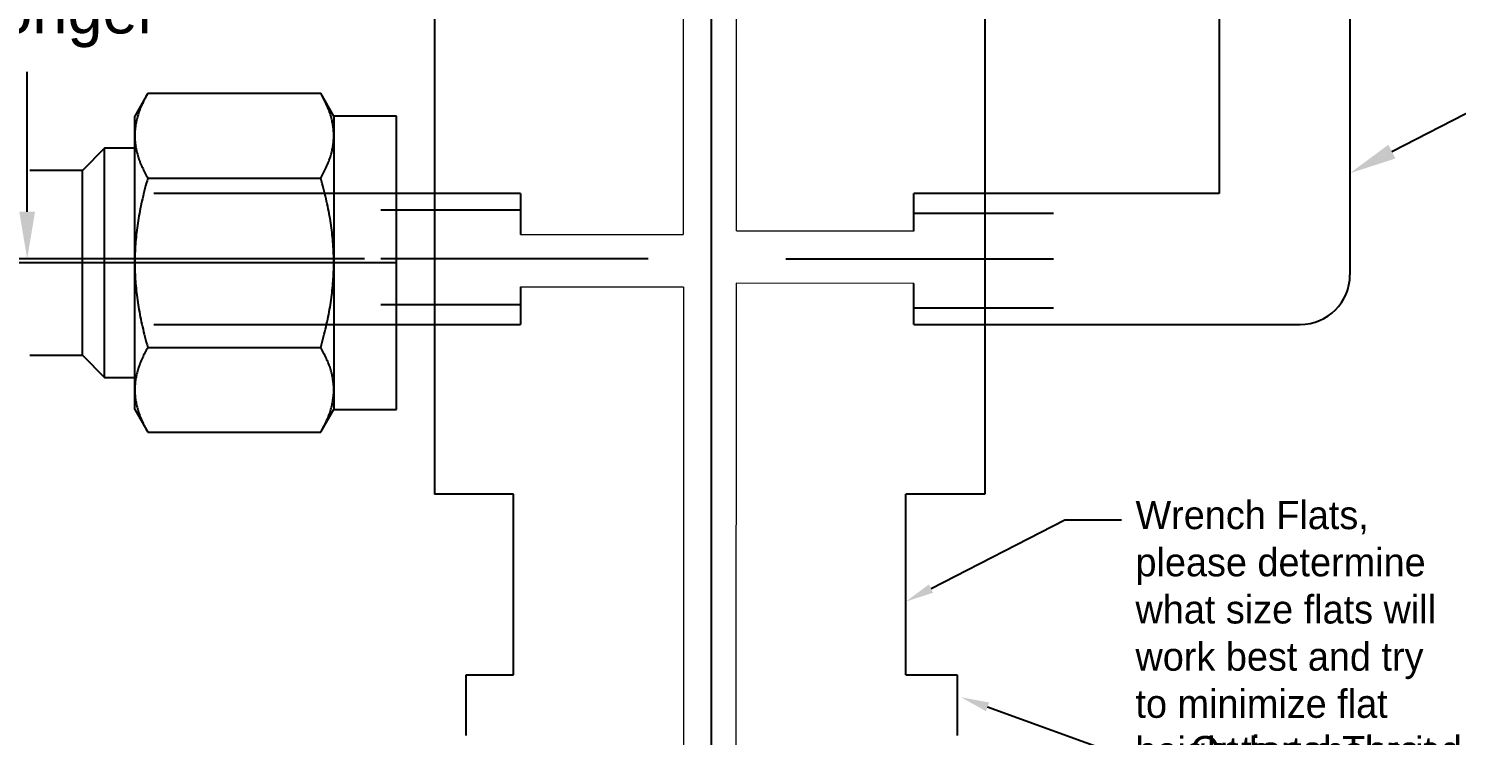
# Model space of a CAD drawing. Extents: x 22.1 to 29.7, y -15.3 to -5.1.
# Drawn here: x 24.465 to 27.191, y -9.773 to -8.425 of the extents above; entities that cross this region are included whole.
import ezdxf
from ezdxf import colors
from ezdxf.entities.mleader import LeaderData, LeaderLine
from ezdxf.math import Vec2, Vec3

# ---------------------------------------------------------------- set-up
doc = ezdxf.new("R2010")
doc.units = 0
doc.header["$MEASUREMENT"] = 0
doc.linetypes.add('CENTER2', pattern=[28.575, 19.05, -3.175, 3.175, -3.175])
doc.linetypes.add('HIDDEN2', pattern=[4.7625, 3.175, -1.5875])
doc.layers.get('0').update_dxf_attribs({"linetype": 'CONTINUOUS'})
doc.layers.get('Defpoints').update_dxf_attribs({"linetype": 'CONTINUOUS'})
for name, color, linetype in [('TRDETAIL2', 7, 'CONTINUOUS'), ('TRDETAIL3', 7, 'CONTINUOUS'), ('TRMODEL1', 7, 'CONTINUOUS')]:
    doc.layers.add(name, color=color, linetype=linetype)
doc.dimstyles.get("Standard").update_dxf_attribs({"dimtxt": 0.18, "dimasz": 0.18, "dimexe": 0.18, "dimexo": 0.0625, "dimgap": 0.09, "dimtad": 0, "dimtih": 1, "dimtoh": 1, "dimdec": 4, "dimzin": 0, "dimdsep": 46, "dimtxsty": 'Standard', "dimcen": 0.09, "dimadec": 0, "dimazin": 0, "dimtfac": 1, "dimtdec": 4, "dimtofl": 0, "dimtmove": 0, "dimatfit": 3, "dimfxl": 1, "dimtolj": 1, "dimtzin": 0, "dimarcsym": 0})

# ---------------------------------------------------------------- blocks, each defined once
blk = doc.blocks.new('*D27')
at = {"color": 0, "linetype": 'Continuous', "lineweight": -2, "transparency": 16777216}
for p, q in [((26.3222, -7.4157), (29.4986, -7.4157)), ((29.4086, -7.5057), (29.4086, -8.4304)), ((29.4086, -10.7651), (29.4086, -9.8404)), ((26.0215, -10.8551), (29.4986, -10.8551))]:
    blk.add_line(p, q, dxfattribs=at)
at = {"color": 0, "linetype": 'Continuous', "transparency": 16777216}
for points in [[(29.3936, -7.5057), (29.4236, -7.5057), (29.4086, -7.4157)], [(29.3936, -10.7651), (29.4236, -10.7651), (29.4086, -10.8551)]]:
    blk.add_solid(points, dxfattribs=at)
at = {"layer": 'Defpoints', "color": 0, "linetype": 'Continuous', "transparency": 16777216}
for p in [(26.291, -7.4157), (29.4086, -7.4157), (25.9903, -10.8551)]:
    blk.add_point(p, dxfattribs=at)
at = {"color": 0, "linetype": 'Continuous', "transparency": 16777216, "insert": (29.4086, -9.1354), "char_height": 0.09, "width": 0.45, "attachment_point": 5}
blk.add_mtext("\\A1;3.4394 Estimated Height, may vary based on machinist's adjustments", dxfattribs=at)
blk = doc.blocks.new('*D28')
at = {"color": 0, "linetype": 'Continuous', "lineweight": -2, "transparency": 16777216}
for p, q in [((25.1062, -7.7907), (24.3725, -7.7907)), ((24.4625, -7.8807), (24.4625, -8.1475)), ((24.4625, -8.7743), (24.4625, -8.5075)), ((25.1062, -8.8643), (24.3725, -8.8643))]:
    blk.add_line(p, q, dxfattribs=at)
at = {"color": 0, "linetype": 'Continuous', "transparency": 16777216}
for points in [[(24.4475, -7.8807), (24.4775, -7.8807), (24.4625, -7.7907)], [(24.4475, -8.7743), (24.4775, -8.7743), (24.4625, -8.8643)]]:
    blk.add_solid(points, dxfattribs=at)
at = {"layer": 'Defpoints', "color": 0, "linetype": 'Continuous', "transparency": 16777216}
for p in [(25.1374, -7.7907), (24.4625, -8.8643), (25.1374, -8.8643)]:
    blk.add_point(p, dxfattribs=at)
at = {"color": 0, "linetype": 'Continuous', "transparency": 16777216, "insert": (24.4625, -8.3275), "char_height": 0.09, "attachment_point": 5}
blk.add_mtext('\\A1;1.0736\\POr longer', dxfattribs=at)

msp = doc.modelspace()

# ---------------------------------------------------------------- linework, layer by layer
at = {"linetype": 'Continuous'}
for p, q in [((25.23983, -7.41574), (25.23983, -9.31339)), ((26.29095, -7.41574), (26.29095, -9.31339)), ((25.40397, -8.73934), (24.70439, -8.73934)), ((25.40397, -8.73934), (25.40397, -8.81773)), ((26.73776, -8.73934), (26.15499, -8.73934)), ((26.15499, -8.81105), (26.15499, -8.73934)), ((25.40397, -8.77103), (25.13745, -8.77103)), ((26.42151, -8.77765), (26.15499, -8.77765)), ((26.15499, -8.98934), (26.15499, -8.91095)), ((25.40397, -8.91763), (25.40397, -8.98934)), ((25.13745, -8.95103), (25.40397, -8.95103)), ((26.15499, -8.95765), (26.42151, -8.95765)), ((24.70439, -8.98934), (25.40397, -8.98934)), ((26.15499, -8.98934), (26.89276, -8.98934)), ((25.39077, -9.31339), (25.23983, -9.31339)), ((25.39077, -9.65805), (25.39077, -9.31339)), ((26.29088, -9.31339), (26.13994, -9.31339)), ((26.13994, -9.65805), (26.13994, -9.31339)), ((25.30069, -9.77337), (25.30069, -9.65805)), ((25.30069, -9.65805), (25.39077, -9.65805)), ((26.13994, -9.65805), (26.23819, -9.65805)), ((26.23819, -9.65805), (26.23819, -9.77355))]:
    msp.add_line(p, q, dxfattribs=at)
at = {"lineweight": 15, "ltscale": 2}
for p, q in [((25.81624, -7.66572), (25.81583, -8.81093)), ((25.71494, -7.84397), (25.71512, -8.81767)), ((25.40399, -8.81779), (25.71487, -8.8179)), ((26.15498, -8.81105), (25.81645, -8.81112)), ((25.81575, -8.91077), (25.81505, -10.85514)), ((26.15497, -8.91089), (25.81579, -8.91077)), ((25.40398, -8.91763), (25.71494, -8.91757)), ((25.71516, -8.91757), (25.71552, -10.85511))]:
    msp.add_line(p, q, dxfattribs=at)
at = {"color": 0, "linetype": 'Continuous'}
msp.add_line((26.73776, -7.93782), (26.73776, -8.73934), dxfattribs=at)
at = {"layer": 'TRDETAIL2', "color": 0, "linetype": 'HIDDEN2'}
msp.add_line((26.98776, -7.93782), (26.98776, -8.89434), dxfattribs=at)
msp.add_arc((26.89276, -8.89434), 0.095, 270, 360, dxfattribs=at)
at = {"layer": 'TRDETAIL3', "color": 4, "linetype": 'CENTER2'}
for p, q in [((25.7687, -10.99771), (25.7687, -7.29693)), ((25.40397, -8.86434), (25.13745, -8.86434)), ((25.64809, -8.86434), (25.40397, -8.86434)), ((25.91087, -8.86434), (26.15499, -8.86434)), ((26.15499, -8.86434), (26.42151, -8.86434))]:
    msp.add_line(p, q, dxfattribs=at)
at = {"layer": 'TRDETAIL3', "color": 252, "linetype": 'CENTER2'}
msp.add_line((25.16784, -8.87152), (22.99784, -8.87152), dxfattribs=at)
at = {"layer": 'TRMODEL1', "color": 252, "linetype": 'Continuous'}
for p, q in [((24.69285, -8.54821), (24.66784, -8.59152)), ((24.68731, -8.55829), (24.68605, -8.56075)), ((24.68862, -8.5558), (24.68731, -8.55829)), ((24.68998, -8.55329), (24.68862, -8.5558)), ((24.69139, -8.55076), (24.68998, -8.55329)), ((24.69285, -8.54821), (24.69139, -8.55076)), ((24.69285, -8.54821), (25.02283, -8.54821)), ((25.02429, -8.55076), (25.02283, -8.54821)), ((25.04784, -8.59152), (25.02283, -8.54821)), ((25.0257, -8.55329), (25.02429, -8.55076)), ((25.02706, -8.5558), (25.0257, -8.55329)), ((25.02837, -8.55829), (25.02706, -8.5558)), ((25.02964, -8.56075), (25.02837, -8.55829)), ((24.67586, -8.5844), (24.67508, -8.58669)), ((24.67669, -8.5821), (24.67586, -8.5844)), ((24.67755, -8.57979), (24.67669, -8.5821)), ((24.67846, -8.57747), (24.67755, -8.57979)), ((24.67941, -8.57513), (24.67846, -8.57747)), ((24.68041, -8.57277), (24.67941, -8.57513)), ((24.68145, -8.5704), (24.68041, -8.57277)), ((24.68253, -8.56802), (24.68145, -8.5704)), ((24.68366, -8.56561), (24.68253, -8.56802)), ((24.68483, -8.56319), (24.68366, -8.56561)), ((24.68605, -8.56075), (24.68483, -8.56319)), ((25.03086, -8.56319), (25.02964, -8.56075)), ((25.03203, -8.56561), (25.03086, -8.56319)), ((25.03316, -8.56802), (25.03203, -8.56561)), ((25.03424, -8.5704), (25.03316, -8.56802)), ((25.03528, -8.57277), (25.03424, -8.5704)), ((25.03627, -8.57513), (25.03528, -8.57277)), ((25.03723, -8.57747), (25.03627, -8.57513)), ((25.03813, -8.57979), (25.03723, -8.57747)), ((25.039, -8.5821), (25.03813, -8.57979)), ((25.03983, -8.5844), (25.039, -8.5821)), ((25.04061, -8.58669), (25.03983, -8.5844)), ((24.66784, -8.62903), (24.66784, -8.59152)), ((24.66883, -8.61353), (24.66857, -8.61574)), ((24.66913, -8.61132), (24.66883, -8.61353)), ((24.66947, -8.6091), (24.66913, -8.61132)), ((24.66985, -8.60689), (24.66947, -8.6091)), ((24.67027, -8.60467), (24.66985, -8.60689)), ((24.67073, -8.60244), (24.67027, -8.60467)), ((24.67123, -8.60021), (24.67073, -8.60244)), ((24.67177, -8.59798), (24.67123, -8.60021)), ((24.67235, -8.59574), (24.67177, -8.59798)), ((24.67297, -8.59349), (24.67235, -8.59574)), ((24.67363, -8.59123), (24.67297, -8.59349)), ((24.67433, -8.58896), (24.67363, -8.59123)), ((24.67508, -8.58669), (24.67433, -8.58896)), ((25.04135, -8.58896), (25.04061, -8.58669)), ((25.04205, -8.59123), (25.04135, -8.58896)), ((25.04271, -8.59349), (25.04205, -8.59123)), ((25.04333, -8.59574), (25.04271, -8.59349)), ((25.04391, -8.59798), (25.04333, -8.59574)), ((25.04445, -8.60021), (25.04391, -8.59798)), ((25.04495, -8.60244), (25.04445, -8.60021)), ((25.04541, -8.60467), (25.04495, -8.60244)), ((25.04583, -8.60689), (25.04541, -8.60467)), ((25.04621, -8.6091), (25.04583, -8.60689)), ((25.04655, -8.61132), (25.04621, -8.6091)), ((25.04686, -8.61353), (25.04655, -8.61132)), ((25.04712, -8.61574), (25.04686, -8.61353)), ((25.04784, -8.59152), (25.04784, -8.62903)), ((25.16784, -8.59152), (25.04784, -8.59152)), ((25.16784, -9.15152), (25.16784, -8.59152)), ((24.66786, -8.62681), (24.66784, -8.62903)), ((24.66784, -8.62903), (24.66786, -8.63126)), ((24.66784, -8.87152), (24.66784, -8.62903)), ((24.66792, -8.62459), (24.66786, -8.62681)), ((24.66786, -8.63126), (24.66792, -8.63348)), ((24.66803, -8.62238), (24.66792, -8.62459)), ((24.66792, -8.63348), (24.66803, -8.63569)), ((24.66817, -8.62016), (24.66803, -8.62238)), ((24.66803, -8.63569), (24.66817, -8.6379)), ((24.66835, -8.61795), (24.66817, -8.62016)), ((24.66817, -8.6379), (24.66835, -8.64012)), ((24.66857, -8.61574), (24.66835, -8.61795)), ((24.66835, -8.64012), (24.66857, -8.64233)), ((25.04734, -8.61795), (25.04712, -8.61574)), ((25.04712, -8.64233), (25.04734, -8.64012)), ((25.04752, -8.62016), (25.04734, -8.61795)), ((25.04734, -8.64012), (25.04752, -8.6379)), ((25.04766, -8.62238), (25.04752, -8.62016)), ((25.04752, -8.6379), (25.04766, -8.63569)), ((25.04776, -8.62459), (25.04766, -8.62238)), ((25.04766, -8.63569), (25.04776, -8.63348)), ((25.04782, -8.62681), (25.04776, -8.62459)), ((25.04776, -8.63348), (25.04782, -8.63126)), ((25.04784, -8.62903), (25.04782, -8.62681)), ((25.04782, -8.63126), (25.04784, -8.62903)), ((25.04784, -8.62903), (25.04784, -8.87152)), ((24.61034, -8.65277), (24.56784, -8.69527)), ((24.61034, -9.09027), (24.61034, -8.65277)), ((24.66784, -8.65277), (24.61034, -8.65277)), ((24.66857, -8.64233), (24.66883, -8.64454)), ((24.66883, -8.64454), (24.66913, -8.64675)), ((24.66913, -8.64675), (24.66947, -8.64897)), ((24.66947, -8.64897), (24.66985, -8.65118)), ((24.66985, -8.65118), (24.67027, -8.6534)), ((24.67027, -8.6534), (24.67073, -8.65563)), ((24.67073, -8.65563), (24.67123, -8.65786)), ((24.67123, -8.65786), (24.67177, -8.66009)), ((24.67177, -8.66009), (24.67235, -8.66233)), ((24.67235, -8.66233), (24.67297, -8.66458)), ((24.67297, -8.66458), (24.67363, -8.66684)), ((24.67363, -8.66684), (24.67433, -8.66911)), ((25.04135, -8.66911), (25.04205, -8.66684)), ((25.04205, -8.66684), (25.04271, -8.66458)), ((25.04271, -8.66458), (25.04333, -8.66233)), ((25.04333, -8.66233), (25.04391, -8.66009)), ((25.04391, -8.66009), (25.04445, -8.65786)), ((25.04445, -8.65786), (25.04495, -8.65563)), ((25.04495, -8.65563), (25.04541, -8.6534)), ((25.04541, -8.6534), (25.04583, -8.65118)), ((25.04583, -8.65118), (25.04621, -8.64897)), ((25.04621, -8.64897), (25.04655, -8.64675)), ((25.04655, -8.64675), (25.04686, -8.64454)), ((25.04686, -8.64454), (25.04712, -8.64233)), ((24.56784, -8.69527), (24.46784, -8.69527)), ((24.56784, -9.04777), (24.56784, -8.69527)), ((24.67433, -8.66911), (24.67508, -8.67138)), ((24.67508, -8.67138), (24.67586, -8.67367)), ((24.67586, -8.67367), (24.67669, -8.67597)), ((24.67669, -8.67597), (24.67755, -8.67828)), ((24.67755, -8.67828), (24.67846, -8.6806)), ((24.67846, -8.6806), (24.67941, -8.68294)), ((24.67941, -8.68294), (24.68041, -8.68529)), ((24.68041, -8.68529), (24.68145, -8.68766)), ((24.68145, -8.68766), (24.68253, -8.69005)), ((24.68253, -8.69005), (24.68366, -8.69245)), ((24.68366, -8.69245), (24.68483, -8.69488)), ((24.68483, -8.69488), (24.68605, -8.69732)), ((25.02964, -8.69732), (25.03086, -8.69488)), ((25.03086, -8.69488), (25.03203, -8.69245)), ((25.03203, -8.69245), (25.03316, -8.69005)), ((25.03316, -8.69005), (25.03424, -8.68766)), ((25.03424, -8.68766), (25.03528, -8.68529)), ((25.03528, -8.68529), (25.03627, -8.68294)), ((25.03627, -8.68294), (25.03723, -8.6806)), ((25.03723, -8.6806), (25.03813, -8.67828)), ((25.03813, -8.67828), (25.039, -8.67597)), ((25.039, -8.67597), (25.03983, -8.67367)), ((25.03983, -8.67367), (25.04061, -8.67138)), ((25.04061, -8.67138), (25.04135, -8.66911)), ((24.68605, -8.69732), (24.68731, -8.69978)), ((24.68731, -8.69978), (24.68862, -8.70227)), ((24.68862, -8.70227), (24.68998, -8.70478)), ((24.68998, -8.72004), (24.68862, -8.72505)), ((24.68998, -8.70478), (24.69139, -8.70731)), ((24.69139, -8.71498), (24.68998, -8.72004)), ((24.69139, -8.70731), (24.69285, -8.70986)), ((24.69285, -8.70986), (24.69139, -8.71498)), ((24.69285, -8.70986), (25.02283, -8.70986)), ((25.02283, -8.70986), (25.02429, -8.70731)), ((25.02429, -8.71498), (25.02283, -8.70986)), ((25.02429, -8.70731), (25.0257, -8.70478)), ((25.0257, -8.72004), (25.02429, -8.71498)), ((25.0257, -8.70478), (25.02706, -8.70227)), ((25.02706, -8.72505), (25.0257, -8.72004)), ((25.02706, -8.70227), (25.02837, -8.69978)), ((25.02837, -8.69978), (25.02964, -8.69732)), ((24.68253, -8.74949), (24.68145, -8.75426)), ((24.68366, -8.74468), (24.68253, -8.74949)), ((24.68483, -8.73984), (24.68366, -8.74468)), ((24.68605, -8.73495), (24.68483, -8.73984)), ((24.68731, -8.73002), (24.68605, -8.73495)), ((24.68862, -8.72505), (24.68731, -8.73002)), ((25.02837, -8.73002), (25.02706, -8.72505)), ((25.02964, -8.73495), (25.02837, -8.73002)), ((25.03086, -8.73984), (25.02964, -8.73495)), ((25.03203, -8.74468), (25.03086, -8.73984)), ((25.03316, -8.74949), (25.03203, -8.74468)), ((25.03424, -8.75426), (25.03316, -8.74949)), ((24.67755, -8.77303), (24.67669, -8.77766)), ((24.67846, -8.76838), (24.67755, -8.77303)), ((24.67941, -8.76371), (24.67846, -8.76838)), ((24.68041, -8.759), (24.67941, -8.76371)), ((24.68145, -8.75426), (24.68041, -8.759)), ((25.03528, -8.759), (25.03424, -8.75426)), ((25.03627, -8.76371), (25.03528, -8.759)), ((25.03723, -8.76838), (25.03627, -8.76371)), ((25.03813, -8.77303), (25.03723, -8.76838)), ((25.039, -8.77766), (25.03813, -8.77303)), ((24.67297, -8.80043), (24.67235, -8.80492)), ((24.67363, -8.79591), (24.67297, -8.80043)), ((24.67433, -8.79138), (24.67363, -8.79591)), ((24.67508, -8.78683), (24.67433, -8.79138)), ((24.67586, -8.78225), (24.67508, -8.78683)), ((24.67669, -8.77766), (24.67586, -8.78225)), ((25.03983, -8.78225), (25.039, -8.77766)), ((25.04061, -8.78683), (25.03983, -8.78225)), ((25.04135, -8.79138), (25.04061, -8.78683)), ((25.04205, -8.79591), (25.04135, -8.79138)), ((25.04271, -8.80043), (25.04205, -8.79591)), ((25.04333, -8.80492), (25.04271, -8.80043)), ((24.66947, -8.83166), (24.66913, -8.83609)), ((24.66985, -8.82723), (24.66947, -8.83166)), ((24.67027, -8.82279), (24.66985, -8.82723)), ((24.67073, -8.81834), (24.67027, -8.82279)), ((24.67123, -8.81388), (24.67073, -8.81834)), ((24.67177, -8.80941), (24.67123, -8.81388)), ((24.67235, -8.80492), (24.67177, -8.80941)), ((25.04391, -8.80941), (25.04333, -8.80492)), ((25.04445, -8.81388), (25.04391, -8.80941)), ((25.04495, -8.81834), (25.04445, -8.81388)), ((25.04541, -8.82279), (25.04495, -8.81834)), ((25.04583, -8.82723), (25.04541, -8.82279)), ((25.04621, -8.83166), (25.04583, -8.82723)), ((25.04655, -8.83609), (25.04621, -8.83166)), ((24.66803, -8.85821), (24.66792, -8.86264)), ((24.66817, -8.85378), (24.66803, -8.85821)), ((24.66835, -8.84936), (24.66817, -8.85378)), ((24.66857, -8.84493), (24.66835, -8.84936)), ((24.66883, -8.84051), (24.66857, -8.84493)), ((24.66913, -8.83609), (24.66883, -8.84051)), ((25.04686, -8.84051), (25.04655, -8.83609)), ((25.04712, -8.84493), (25.04686, -8.84051)), ((25.04734, -8.84936), (25.04712, -8.84493)), ((25.04752, -8.85378), (25.04734, -8.84936)), ((25.04766, -8.85821), (25.04752, -8.85378)), ((25.04776, -8.86264), (25.04766, -8.85821)), ((24.66786, -8.86708), (24.66784, -8.87152)), ((24.66784, -8.87152), (24.66786, -8.87597)), ((24.66784, -9.11401), (24.66784, -8.87152)), ((24.66792, -8.86264), (24.66786, -8.86708)), ((24.66786, -8.87597), (24.66792, -8.8804)), ((24.66792, -8.8804), (24.66803, -8.88484)), ((24.66803, -8.88484), (24.66817, -8.88926)), ((25.04752, -8.88926), (25.04766, -8.88484)), ((25.04766, -8.88484), (25.04776, -8.8804)), ((25.04782, -8.86708), (25.04776, -8.86264)), ((25.04776, -8.8804), (25.04782, -8.87597)), ((25.04784, -8.87152), (25.04782, -8.86708)), ((25.04782, -8.87597), (25.04784, -8.87152)), ((25.04784, -8.87152), (25.04784, -9.11401)), ((24.66817, -8.88926), (24.66835, -8.89369)), ((24.66835, -8.89369), (24.66857, -8.89811)), ((24.66857, -8.89811), (24.66883, -8.90253)), ((24.66883, -8.90253), (24.66913, -8.90696)), ((24.66913, -8.90696), (24.66947, -8.91138)), ((24.66947, -8.91138), (24.66985, -8.91582)), ((25.04583, -8.91582), (25.04621, -8.91138)), ((25.04621, -8.91138), (25.04655, -8.90696)), ((25.04655, -8.90696), (25.04686, -8.90253)), ((25.04686, -8.90253), (25.04712, -8.89811)), ((25.04712, -8.89811), (25.04734, -8.89369)), ((25.04734, -8.89369), (25.04752, -8.88926)), ((24.66985, -8.91582), (24.67027, -8.92026)), ((24.67027, -8.92026), (24.67073, -8.92471)), ((24.67073, -8.92471), (24.67123, -8.92916)), ((24.67123, -8.92916), (24.67177, -8.93363)), ((24.67177, -8.93363), (24.67235, -8.93812)), ((24.67235, -8.93812), (24.67297, -8.94262)), ((25.04271, -8.94262), (25.04333, -8.93812)), ((25.04333, -8.93812), (25.04391, -8.93363)), ((25.04391, -8.93363), (25.04445, -8.92916)), ((25.04445, -8.92916), (25.04495, -8.92471)), ((25.04495, -8.92471), (25.04541, -8.92026)), ((25.04541, -8.92026), (25.04583, -8.91582)), ((24.67297, -8.94262), (24.67363, -8.94713)), ((24.67363, -8.94713), (24.67433, -8.95166)), ((24.67433, -8.95166), (24.67508, -8.95622)), ((24.67508, -8.95622), (24.67586, -8.96079)), ((24.67586, -8.96079), (24.67669, -8.96539)), ((24.67669, -8.96539), (24.67755, -8.97001)), ((25.03813, -8.97001), (25.039, -8.96539)), ((25.039, -8.96539), (25.03983, -8.96079)), ((25.03983, -8.96079), (25.04061, -8.95622)), ((25.04061, -8.95622), (25.04135, -8.95166)), ((25.04135, -8.95166), (25.04205, -8.94713)), ((25.04205, -8.94713), (25.04271, -8.94262)), ((24.67755, -8.97001), (24.67846, -8.97466)), ((24.67846, -8.97466), (24.67941, -8.97933)), ((24.67941, -8.97933), (24.68041, -8.98404)), ((24.68041, -8.98404), (24.68145, -8.98878)), ((24.68145, -8.98878), (24.68253, -8.99355)), ((24.68253, -8.99355), (24.68366, -8.99836)), ((25.03203, -8.99836), (25.03316, -8.99355)), ((25.03316, -8.99355), (25.03424, -8.98878)), ((25.03424, -8.98878), (25.03528, -8.98404)), ((25.03528, -8.98404), (25.03627, -8.97933)), ((25.03627, -8.97933), (25.03723, -8.97466)), ((25.03723, -8.97466), (25.03813, -8.97001)), ((24.68366, -8.99836), (24.68483, -9.00321)), ((24.68483, -9.00321), (24.68605, -9.00809)), ((24.68605, -9.00809), (24.68731, -9.01302)), ((24.68731, -9.01302), (24.68862, -9.01799)), ((24.68862, -9.01799), (24.68998, -9.023)), ((25.0257, -9.023), (25.02706, -9.01799)), ((25.02706, -9.01799), (25.02837, -9.01302)), ((25.02837, -9.01302), (25.02964, -9.00809)), ((25.02964, -9.00809), (25.03086, -9.00321)), ((25.03086, -9.00321), (25.03203, -8.99836)), ((24.46784, -9.04777), (24.56784, -9.04777)), ((24.56784, -9.04777), (24.61034, -9.09027)), ((24.68483, -9.04817), (24.68366, -9.05059)), ((24.68605, -9.04572), (24.68483, -9.04817)), ((24.68731, -9.04326), (24.68605, -9.04572)), ((24.68862, -9.04077), (24.68731, -9.04326)), ((24.68998, -9.03827), (24.68862, -9.04077)), ((24.68998, -9.023), (24.69139, -9.02807)), ((24.69139, -9.03574), (24.68998, -9.03827)), ((24.69139, -9.02807), (24.69285, -9.03318)), ((24.69285, -9.03318), (24.69139, -9.03574)), ((24.69285, -9.03318), (25.02283, -9.03318)), ((25.02283, -9.03318), (25.02429, -9.02807)), ((25.02429, -9.03574), (25.02283, -9.03318)), ((25.02429, -9.02807), (25.0257, -9.023)), ((25.0257, -9.03827), (25.02429, -9.03574)), ((25.02706, -9.04077), (25.0257, -9.03827)), ((25.02837, -9.04326), (25.02706, -9.04077)), ((25.02964, -9.04572), (25.02837, -9.04326)), ((25.03086, -9.04817), (25.02964, -9.04572)), ((25.03203, -9.05059), (25.03086, -9.04817)), ((24.67363, -9.0762), (24.67297, -9.07846)), ((24.67433, -9.07394), (24.67363, -9.0762)), ((24.67508, -9.07166), (24.67433, -9.07394)), ((24.67586, -9.06937), (24.67508, -9.07166)), ((24.67669, -9.06708), (24.67586, -9.06937)), ((24.67755, -9.06476), (24.67669, -9.06708)), ((24.67846, -9.06244), (24.67755, -9.06476)), ((24.67941, -9.0601), (24.67846, -9.06244)), ((24.68041, -9.05775), (24.67941, -9.0601)), ((24.68145, -9.05538), (24.68041, -9.05775)), ((24.68253, -9.05299), (24.68145, -9.05538)), ((24.68366, -9.05059), (24.68253, -9.05299)), ((25.03316, -9.05299), (25.03203, -9.05059)), ((25.03424, -9.05538), (25.03316, -9.05299)), ((25.03528, -9.05775), (25.03424, -9.05538)), ((25.03627, -9.0601), (25.03528, -9.05775)), ((25.03723, -9.06244), (25.03627, -9.0601)), ((25.03813, -9.06476), (25.03723, -9.06244)), ((25.039, -9.06708), (25.03813, -9.06476)), ((25.03983, -9.06937), (25.039, -9.06708)), ((25.04061, -9.07166), (25.03983, -9.06937)), ((25.04135, -9.07394), (25.04061, -9.07166)), ((25.04205, -9.0762), (25.04135, -9.07394)), ((25.04271, -9.07846), (25.04205, -9.0762)), ((24.61034, -9.09027), (24.66784, -9.09027)), ((24.66835, -9.10293), (24.66817, -9.10514)), ((24.66857, -9.10072), (24.66835, -9.10293)), ((24.66883, -9.0985), (24.66857, -9.10072)), ((24.66913, -9.09629), (24.66883, -9.0985)), ((24.66947, -9.09408), (24.66913, -9.09629)), ((24.66985, -9.09186), (24.66947, -9.09408)), ((24.67027, -9.08964), (24.66985, -9.09186)), ((24.67073, -9.08742), (24.67027, -9.08964)), ((24.67123, -9.08519), (24.67073, -9.08742)), ((24.67177, -9.08295), (24.67123, -9.08519)), ((24.67235, -9.08071), (24.67177, -9.08295)), ((24.67297, -9.07846), (24.67235, -9.08071)), ((25.04333, -9.08071), (25.04271, -9.07846)), ((25.04391, -9.08295), (25.04333, -9.08071)), ((25.04445, -9.08519), (25.04391, -9.08295)), ((25.04495, -9.08742), (25.04445, -9.08519)), ((25.04541, -9.08964), (25.04495, -9.08742)), ((25.04583, -9.09186), (25.04541, -9.08964)), ((25.04621, -9.09408), (25.04583, -9.09186)), ((25.04655, -9.09629), (25.04621, -9.09408)), ((25.04686, -9.0985), (25.04655, -9.09629)), ((25.04712, -9.10072), (25.04686, -9.0985)), ((25.04734, -9.10293), (25.04712, -9.10072)), ((25.04752, -9.10514), (25.04734, -9.10293)), ((24.66786, -9.11179), (24.66784, -9.11401)), ((24.66784, -9.11401), (24.66786, -9.11623)), ((24.66784, -9.15152), (24.66784, -9.11401)), ((24.66792, -9.10957), (24.66786, -9.11179)), ((24.66786, -9.11623), (24.66792, -9.11845)), ((24.66803, -9.10735), (24.66792, -9.10957)), ((24.66792, -9.11845), (24.66803, -9.12067)), ((24.66817, -9.10514), (24.66803, -9.10735)), ((24.66803, -9.12067), (24.66817, -9.12288)), ((24.66817, -9.12288), (24.66835, -9.12509)), ((24.66835, -9.12509), (24.66857, -9.1273)), ((24.66857, -9.1273), (24.66883, -9.12951)), ((24.66883, -9.12951), (24.66913, -9.13173)), ((25.04655, -9.13173), (25.04686, -9.12951)), ((25.04686, -9.12951), (25.04712, -9.1273)), ((25.04712, -9.1273), (25.04734, -9.12509)), ((25.04734, -9.12509), (25.04752, -9.12288)), ((25.04766, -9.10735), (25.04752, -9.10514)), ((25.04752, -9.12288), (25.04766, -9.12067)), ((25.04776, -9.10957), (25.04766, -9.10735)), ((25.04766, -9.12067), (25.04776, -9.11845)), ((25.04782, -9.11179), (25.04776, -9.10957)), ((25.04776, -9.11845), (25.04782, -9.11623)), ((25.04784, -9.11401), (25.04782, -9.11179)), ((25.04782, -9.11623), (25.04784, -9.11401)), ((25.04784, -9.11401), (25.04784, -9.15152)), ((24.66784, -9.15152), (24.69285, -9.19484)), ((24.66913, -9.13173), (24.66947, -9.13394)), ((24.66947, -9.13394), (24.66985, -9.13616)), ((24.66985, -9.13616), (24.67027, -9.13838)), ((24.67027, -9.13838), (24.67073, -9.1406)), ((24.67073, -9.1406), (24.67123, -9.14283)), ((24.67123, -9.14283), (24.67177, -9.14506)), ((24.67177, -9.14506), (24.67235, -9.14731)), ((24.67235, -9.14731), (24.67297, -9.14956)), ((24.67297, -9.14956), (24.67363, -9.15181)), ((24.67363, -9.15181), (24.67433, -9.15408)), ((24.67433, -9.15408), (24.67508, -9.15636)), ((24.67508, -9.15636), (24.67586, -9.15864)), ((24.67586, -9.15864), (24.67669, -9.16094)), ((25.02283, -9.19484), (25.04784, -9.15152)), ((25.039, -9.16094), (25.03983, -9.15864)), ((25.03983, -9.15864), (25.04061, -9.15636)), ((25.04061, -9.15636), (25.04135, -9.15408)), ((25.04135, -9.15408), (25.04205, -9.15181)), ((25.04205, -9.15181), (25.04271, -9.14956)), ((25.04271, -9.14956), (25.04333, -9.14731)), ((25.04333, -9.14731), (25.04391, -9.14506)), ((25.04391, -9.14506), (25.04445, -9.14283)), ((25.04445, -9.14283), (25.04495, -9.1406)), ((25.04495, -9.1406), (25.04541, -9.13838)), ((25.04541, -9.13838), (25.04583, -9.13616)), ((25.04583, -9.13616), (25.04621, -9.13394)), ((25.04621, -9.13394), (25.04655, -9.13173)), ((25.04784, -9.15152), (25.16784, -9.15152)), ((24.67669, -9.16094), (24.67755, -9.16325)), ((24.67755, -9.16325), (24.67846, -9.16558)), ((24.67846, -9.16558), (24.67941, -9.16792)), ((24.67941, -9.16792), (24.68041, -9.17027)), ((24.68041, -9.17027), (24.68145, -9.17264)), ((24.68145, -9.17264), (24.68253, -9.17502)), ((24.68253, -9.17502), (24.68366, -9.17743)), ((24.68366, -9.17743), (24.68483, -9.17985)), ((24.68483, -9.17985), (24.68605, -9.18229)), ((24.68605, -9.18229), (24.68731, -9.18476)), ((24.68731, -9.18476), (24.68862, -9.18724)), ((25.02706, -9.18724), (25.02837, -9.18476)), ((25.02837, -9.18476), (25.02964, -9.18229)), ((25.02964, -9.18229), (25.03086, -9.17985)), ((25.03086, -9.17985), (25.03203, -9.17743)), ((25.03203, -9.17743), (25.03316, -9.17502)), ((25.03316, -9.17502), (25.03424, -9.17264)), ((25.03424, -9.17264), (25.03528, -9.17027)), ((25.03528, -9.17027), (25.03627, -9.16792)), ((25.03627, -9.16792), (25.03723, -9.16558)), ((25.03723, -9.16558), (25.03813, -9.16325)), ((25.03813, -9.16325), (25.039, -9.16094)), ((24.68862, -9.18724), (24.68998, -9.18975)), ((24.68998, -9.18975), (24.69139, -9.19228)), ((24.69139, -9.19228), (24.69285, -9.19484)), ((24.69285, -9.19484), (25.02283, -9.19484)), ((25.02283, -9.19484), (25.02429, -9.19228)), ((25.02429, -9.19228), (25.0257, -9.18975)), ((25.0257, -9.18975), (25.02706, -9.18724))]:
    msp.add_line(p, q, dxfattribs=at)

# ---------------------------------------------------------------- dimensions: what is measured, and where the dimension line sits
at = {"color": 6, "linetype": 'Continuous'}
dim = msp.add_linear_dim(base=(29.40862, -7.41574), p1=(25.99029, -10.85515), p2=(26.29095, -7.41574), angle=90, text="<> Estimated Height, may vary based on machinist's adjustments", dimstyle='Standard', override={"dimscale": 0.5}, dxfattribs=at)
dim.commit()
dim.dimension.update_dxf_attribs({"geometry": '*D27', "text_midpoint": (29.40862, -9.13544)})
at = {"color": 3, "linetype": 'Continuous'}
dim = msp.add_linear_dim(base=(24.46245, -8.86434), p1=(25.13745, -7.79074), p2=(25.13745, -8.86434), angle=90, text='<>\\POr longer', dimstyle='Standard', override={"dimscale": 0.5}, dxfattribs=at)
dim.commit()
dim.dimension.update_dxf_attribs({"geometry": '*D28', "text_midpoint": (24.46245, -8.32754)})

# ---------------------------------------------------------------- leaders
at = {"color": 6, "lineweight": 15}
ml = msp.add_multileader_mtext('Standard', dxfattribs=at)
ml.set_content('\\A1;90{\\fArial|b0|i0|c0|p0;˚ bend in \\H0.7x;\\S1/4;\\H1.42857x; tubing. Make sure there is enough clearance for the check valve to fit on top.}', color=6)
ml.set_leader_properties()
ml.build(insert=Vec2(0, 0))
ml.multileader.update_dxf_attribs({"dogleg_length": 0.36, "arrow_head_size": 0.09, "scale": 0.5})
ctx = ml.context
ctx.base_point, ctx.scale, ctx.char_height, ctx.arrow_head_size, ctx.landing_gap_size, ctx.plane_origin = Vec3(27.47111, -8.54446), 0.5, 0.09, 0.09, 0.045, Vec3(27.02562, -8.68687)
notes = []
notes.append((ctx, [(0, (1, 1, 0), (27.29111, -8.54446), (1, 0), 0.18, [(0, [(26.98776, -8.70067)], 0, [])])]))
ctx.mtext.insert, ctx.mtext.width, ctx.mtext.flow_direction = Vec3(27.51611, -8.48718), 1.409021, 5
ml = msp.add_multileader_mtext('Standard', dxfattribs=at)
ml.set_content('\\A1;Wrench Flats, please determine what size flats will work best and try to minimize flat height but make it long enough to fit a wrench easily', color=6)
ml.set_leader_properties()
ml.build(insert=Vec2(0, 0))
ml.multileader.update_dxf_attribs({"dogleg_length": 0.36, "arrow_head_size": 0.054, "scale": 0.3})
ctx = ml.context
ctx.base_point, ctx.scale, ctx.char_height, ctx.arrow_head_size, ctx.landing_gap_size, ctx.plane_origin = Vec3(26.55128, -9.36184), 0.3, 0.054, 0.054, 0.027, Vec3(26.1778, -9.50425)
notes.append((ctx, [(0, (1, 1, 0), (26.44328, -9.36184), (1, 0), 0.108, [(0, [(26.13994, -9.51804)], 0, [])])]))
ctx.mtext.insert, ctx.mtext.width, ctx.mtext.flow_direction = Vec3(26.57828, -9.32584), 2.0125426, 5
ml = msp.add_multileader_mtext('Standard', dxfattribs=at)
ml.set_content('\\A1;Optional Thread Relief', color=6)
ml.set_leader_properties()
ml.build(insert=Vec2(0, 0))
ml.multileader.update_dxf_attribs({"dogleg_length": 0.36, "arrow_head_size": 0.054, "scale": 0.3})
ctx = ml.context
ctx.base_point, ctx.scale, ctx.char_height, ctx.arrow_head_size, ctx.landing_gap_size, ctx.plane_origin = Vec3(26.65654, -9.81056), 0.3, 0.054, 0.054, 0.027, Vec3(26.28305, -9.68676)
notes.append((ctx, [(0, (1, 1, 0), (26.54854, -9.81056), (1, 0), 0.108, [(0, [(26.24519, -9.70056)], 0, [])])]))
ctx.mtext.insert, ctx.mtext.width, ctx.mtext.flow_direction = Vec3(26.68354, -9.77456), 2.0125426, 5
for ctx, leaders in notes:
    for number, flags, end, landing, length, lines in leaders:
        leader = LeaderData()
        leader.index, (leader.has_last_leader_line, leader.has_dogleg_vector, leader.attachment_direction) = number, flags
        leader.last_leader_point, leader.dogleg_vector, leader.dogleg_length = Vec3(end), Vec3(landing), length
        for number, points, colour, breaks in lines:
            line = LeaderLine()
            line.index, line.vertices, line.color, line.breaks = number, Vec3.list(points), colors.encode_raw_color(colour), breaks
            leader.lines.append(line)
        ctx.leaders.append(leader)

doc.saveas('drawing.dxf')
